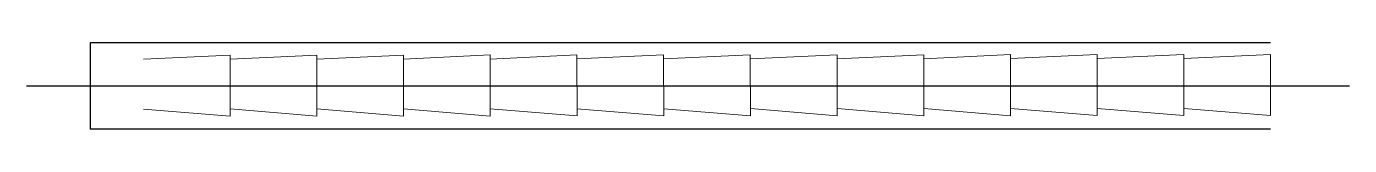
# Model space of a CAD drawing. Header units: millimetres. Extents: x -2768 to 386734, y -140 to 258833.
# Drawn here: x 249210 to 253576, y 138236 to 138520 of the extents above; entities that cross this region are included whole.
import ezdxf

# ---------------------------------------------------------------- set-up
doc = ezdxf.new("R2010")
doc.units = ezdxf.units.MM
doc.layers.add('rilievo', color=7, linetype='Continuous', lineweight=25)
doc.layers.add('TRATTEGGIO_tetto', color=1, linetype='Continuous', lineweight=0)

msp = doc.modelspace()

# ---------------------------------------------------------------- linework, layer by layer
at = {"layer": 'rilievo', "linetype": 'ByBlock', "ltscale": 0.13}
for p, q in [((253315.3, 138519.6), (249420, 138519.6)), ((249420, 138519.6), (249420, 138235.5)), ((253576.3, 138377.5), (249210, 138377.5)), ((253315.3, 138235.5), (249420, 138235.5))]:
    msp.add_line(p, q, dxfattribs=at)
at = {"layer": 'TRATTEGGIO_tetto'}
for p, q in [((249882.5, 138479.3), (249596.4, 138465.9)), ((250168.5, 138479.5), (249882.5, 138466.1)), ((249882.5, 138479.3), (249882.6, 138277.8)), ((250454.6, 138479.7), (250168.5, 138466.3)), ((250168.7, 138278), (250168.5, 138479.5)), ((250740.7, 138479.9), (250454.6, 138466.4)), ((250454.6, 138479.7), (250454.7, 138278.2)), ((251026.7, 138480.1), (250740.7, 138466.6)), ((250740.8, 138278.4), (250740.7, 138479.9)), ((251312.8, 138480.3), (251026.7, 138466.8)), ((251026.7, 138480.1), (251026.9, 138278.6)), ((251598.8, 138480.5), (251312.8, 138467)), ((251312.9, 138278.8), (251312.8, 138480.3)), ((251598.8, 138480.5), (251599, 138279)), ((251599, 138279), (251598.8, 138480.5)), ((251884.9, 138480.6), (251598.9, 138467.2)), ((252171, 138480.8), (251884.9, 138467.4)), ((251884.9, 138480.6), (251885, 138279.2)), ((252457, 138481), (252171, 138467.6)), ((252171.1, 138279.4), (252171, 138480.8)), ((252743.1, 138481.2), (252457, 138467.8)), ((252457, 138481), (252457.2, 138279.6)), ((252457.2, 138279.6), (252457, 138481)), ((253029.1, 138481.4), (252743.1, 138468)), ((252743.1, 138481.2), (252743.2, 138279.7)), ((253029.3, 138279.9), (253029.1, 138481.4)), ((253315.2, 138481.6), (253029.2, 138468.2)), ((253315.2, 138481.6), (253315.3, 138280.1)), ((249596.5, 138301.5), (249882.6, 138277.8)), ((249882.6, 138301.7), (250168.7, 138278)), ((250168.7, 138301.9), (250454.7, 138278.2)), ((250454.7, 138302.1), (250740.8, 138278.4)), ((250740.8, 138302.3), (251026.9, 138278.6)), ((251026.8, 138302.5), (251312.9, 138278.8)), ((251312.9, 138302.7), (251599, 138279)), ((251599, 138302.8), (251885, 138279.2)), ((251885, 138303), (252171.1, 138279.4)), ((252171.1, 138303.2), (252457.2, 138279.6)), ((252457.1, 138303.4), (252743.2, 138279.7)), ((252743.2, 138303.6), (253029.3, 138279.9)), ((253029.3, 138303.8), (253315.3, 138280.1))]:
    msp.add_line(p, q, dxfattribs=at)

doc.saveas('drawing.dxf')
